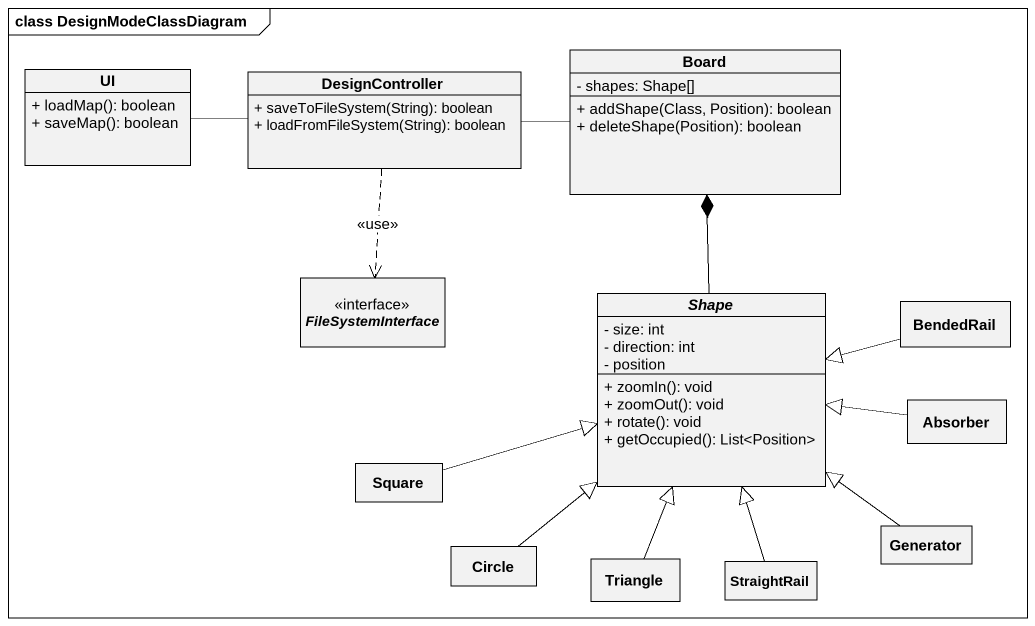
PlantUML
@startuml
mainframe class DesignModeClassDiagram
hide circle
hide empty members
skinparam classAttributeIconSize 0
class UI {
  + loadMap(): boolean
  + saveMap(): boolean
}
class DesignController {
  + saveToFileSystem(String): boolean
  + loadFromFileSystem(String): boolean
}
class Board {
  - shapes: Shape[]
  + addShape(Class, Position): boolean
  + deleteShape(Position): boolean
}
interface FileSystemInterface
abstract class Shape {
  - size: int
  - direction: int
  - position
  + zoomIn(): void
  + zoomOut(): void
  + rotate(): void
  + getOccupied(): List<Position>
}
class BendedRail
class Absorber
class Square
class "Circle" as Circle_
class Triangle
class StraightRail
class Generator
DesignController -left- UI
DesignController -right- Board
DesignController ..> FileSystemInterface : <<use>>
Shape -up-* Board
BendedRail -left-|> Shape
Absorber -left-|> Shape
Square -right-|> Shape
Circle_ -up-|> Shape
Triangle -up-|> Shape
StraightRail -up-|> Shape
Generator -up-|> Shape
@enduml
